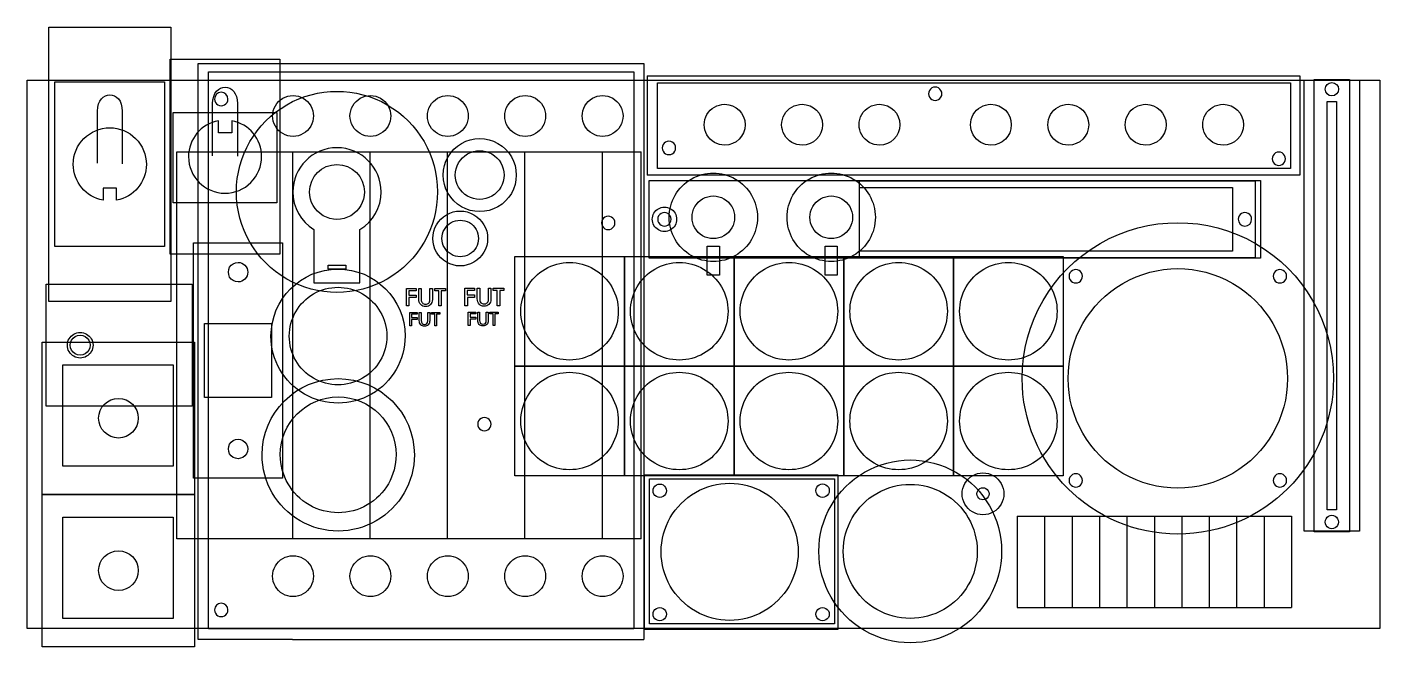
# Model space of a CAD drawing. Extents: x 0 to 222, y 2 to 104.
import ezdxf

# ---------------------------------------------------------------- set-up
doc = ezdxf.new("R2010")
doc.units = 0
doc.layers.add('Layer_1', color=7, linetype='CONTINUOUS')

msp = doc.modelspace()

# ---------------------------------------------------------------- linework, layer by layer
at = {"layer": 'Layer_1', "color": 3}
for points in [[(3.197248, 103.789472), (23.197249, 103.789472), (23.197249, 58.789471), (3.197248, 58.789471)], [(29.373881, 5.03547), (29.373881, 96.470035), (99.182935, 96.470035), (99.182935, 5.03547)], [(103.066544, 94.632822), (206.920296, 94.632822), (206.920296, 80.581798), (103.066544, 80.581798)], [(210.813704, 95.163162), (216.626817, 95.163162), (216.626817, 20.99587), (210.813704, 20.99587)], [(23.610953, 89.759762), (40.610954, 89.759762), (40.610954, 74.973302), (23.610953, 74.973302)], [(50.479894, 83.993142)], [(79.898737, 79.510192)], [(201.166134, 78.579082), (201.166134, 65.932731), (136.23894, 65.932731), (136.23894, 78.579082)], [(119.485242, 72.578982)], [(138.826223, 72.578982)], [(75.197655, 69.104372)], [(104.217354, 70.250062)], [(79.645407, 48.159521), (79.645407, 66.159521), (97.645407, 66.159521), (97.645407, 48.159521)], [(97.645407, 48.159521), (97.645407, 66.159521), (115.645407, 66.159521), (115.645407, 48.159521)], [(115.645407, 48.159521), (115.645407, 66.159521), (133.645408, 66.159521), (133.645408, 48.159521)], [(133.645408, 48.159521), (133.645408, 66.159521), (151.645408, 66.159521), (151.645408, 48.159521)], [(151.645408, 48.159521), (151.645408, 66.159521), (169.645409, 66.159521), (169.645409, 48.159521)], [(8.340175, 53.699339)], [(61.649654, 53.092101)], [(5.471507, 48.363401), (23.614365, 48.363401), (23.614365, 31.732448), (5.471507, 31.732448)], [(79.645407, 30.159521), (79.645407, 48.159521), (97.645407, 48.159521), (97.645407, 30.159521)], [(79.645409, 30.159531), (79.645409, 48.159531), (97.645409, 48.159531), (97.645409, 30.159531)], [(97.645407, 30.159521), (97.645407, 48.159521), (115.645407, 48.159521), (115.645407, 30.159521)], [(115.645407, 30.159521), (115.645407, 48.159521), (133.645408, 48.159521), (133.645408, 30.159521)], [(133.645408, 30.159521), (133.645408, 48.159521), (151.645408, 48.159521), (151.645408, 30.159521)], [(151.645408, 30.159521), (151.645408, 48.159521), (169.645409, 48.159521), (169.645409, 30.159521)], [(213.997138, 46.154461)], [(63.179677, 33.611431)], [(101.738602, 5.86729), (101.738602, 29.675587), (132.100875, 29.675587), (132.100875, 5.86729)], [(159.911143, 27.214281)], [(5.471507, 23.363391), (23.614365, 23.363391), (23.614365, 6.732437), (5.471507, 6.732437)], [(159.547383, 17.76213)]]:
    msp.add_lwpolyline(points, close=True, dxfattribs=at)
at = {"layer": 'Layer_1', "color": 6}
for points in [[(23.110968, 98.531902), (41.110969, 98.531902), (41.110969, 66.531901), (23.110968, 66.531901)], [(4.197248, 94.789472), (22.197248, 94.789472), (22.197248, 67.789472), (4.197248, 67.789472)], [(209.180324, 95.086262), (218.280324, 95.086262), (218.280324, 21.08626), (209.180324, 21.08626)], [(202.022124, 78.600062), (202.022124, 65.900061), (101.692122, 65.900061), (101.692122, 78.600062)], [(66.979702, 76.743252)], [(26.951808, 29.780131), (26.951808, 68.38013), (41.551809, 68.38013), (41.551809, 29.780131)], [(2.735682, 41.594591), (2.735682, 61.594591), (26.735683, 61.594591), (26.735683, 41.594591)], [(2.113834, 52.113841), (27.113834, 52.113841), (27.113834, 27.113841), (2.113834, 27.113841)], [(100.926629, 4.95497), (100.926629, 30.354973), (132.67663, 30.354973), (132.67663, 4.95497)], [(2.113834, 27.113841), (27.113834, 27.113841), (27.113834, 2.11384), (2.113834, 2.11384)]]:
    msp.add_lwpolyline(points, close=True, dxfattribs=at)
for points in [[(27.672972, 97.822592), (100.824974, 97.822592)], [(27.672972, 3.33459), (27.672972, 97.822592)], [(100.824974, 97.822592), (100.824974, 3.33459)], [(101.396125, 95.768712), (101.396125, 79.512712)], [(101.396125, 95.768712), (208.457134, 95.768712)], [(208.457134, 95.768712), (208.457134, 79.512712)], [(30.072873, 82.679102), (30.072873, 91.231732)], [(34.148727, 91.231732), (34.148727, 82.612282)], [(11.15914, 81.436692), (11.15914, 89.989322)], [(15.235, 89.989322), (15.235, 81.369872)], [(24.175392, 83.344612), (100.372854, 83.344612)], [(24.183012, 19.84461), (24.183012, 83.344612)], [(43.222853, 19.84461), (43.222853, 83.344612)], [(55.922853, 19.84461), (55.922853, 83.344612)], [(68.622853, 19.84461), (68.622853, 83.344612)], [(81.322854, 19.84461), (81.322854, 83.344612)], [(94.022854, 19.84461), (94.022854, 83.344612)], [(100.372854, 19.84461), (100.372854, 83.344612)], [(208.457134, 79.512712), (101.396125, 79.512712)], [(100.372854, 19.84461), (24.175392, 19.84461)], [(43.166973, 3.33459), (27.672972, 3.33459)], [(43.166973, 3.33459), (100.824974, 3.33459), (100.824974, 3.33459), (100.824974, 3.33459)]]:
    msp.add_lwpolyline(points, dxfattribs=at)
at = {"layer": 'Layer_1', "color": 2}
msp.add_lwpolyline([(-0.377977, 95.102672), (221.622028, 95.102672), (221.622028, 5.10267), (-0.377977, 5.10267)], close=True, dxfattribs=at)
at = {"layer": 'Layer_1', "color": 1}
for points in [[(148.641363, 93.945532)], [(30.384337, 91.981992)], [(43.263828, 92.551842)], [(55.963764, 92.551842)], [(68.663757, 92.551842)], [(81.363755, 92.551842)], [(94.063752, 92.551842)], [(214.480325, 91.586262), (214.480325, 24.586261), (212.980325, 24.586261), (212.980325, 91.586262)], [(213.730265, 92.486262)], [(104.953242, 85.055122)], [(114.097242, 84.415332)], [(126.797143, 84.415332)], [(139.497143, 84.415332)], [(157.785153, 84.415332)], [(170.485144, 84.415332)], [(183.185144, 84.415332)], [(195.885144, 84.415332)], [(205.029274, 83.277322)], [(77.898737, 79.510192)], [(54.979703, 76.743252)], [(197.452934, 77.457042), (197.452934, 67.04304), (136.238932, 67.04304), (136.238932, 77.457042)], [(93.884429, 71.662002)], [(105.317339, 72.250062)], [(115.735242, 72.578982)], [(135.076223, 72.578982)], [(200.567344, 72.250062)], [(73.697654, 69.104372)], [(34.25181, 65.180371)], [(49.029697, 64.743701), (51.929697, 64.743701), (51.929697, 64.043701), (49.029697, 64.043701)], [(88.645407, 65.159521)], [(106.645407, 65.159521)], [(124.645408, 65.159521)], [(142.645408, 65.159521)], [(160.645408, 65.159521)], [(171.707374, 64.004512)], [(205.207594, 64.004512)], [(28.751811, 43.030131), (28.751811, 55.130131), (39.751812, 55.130131), (39.751812, 43.030131)], [(8.340175, 53.226541)], [(58.649654, 53.092101)], [(88.645407, 47.159521)], [(88.645409, 47.159531)], [(106.645407, 47.159521)], [(124.645408, 47.159521)], [(142.645408, 47.159521)], [(160.645408, 47.159521)], [(206.457464, 46.154461)], [(17.863834, 39.613841)], [(73.564451, 38.642251)], [(34.25181, 36.179881)], [(60.179677, 33.611431)], [(171.707374, 30.504461)], [(205.207594, 30.504461)], [(104.542542, 27.710851)], [(131.260723, 27.734471)], [(157.474331, 27.214281)], [(213.730265, 21.48626)], [(155.547384, 17.76213)], [(43.263851, 17.05192)], [(55.963771, 17.05192)], [(68.663788, 17.05192)], [(81.36377, 17.05192)], [(94.063782, 17.05192)], [(126.167653, 17.69448)], [(17.863834, 14.61384)], [(30.384337, 8.16197)], [(104.542542, 7.4655)], [(131.260723, 7.4655)]]:
    msp.add_lwpolyline(points, close=True, dxfattribs=at)
for points in [[(33.211053, 88.426342), (33.211053, 86.428012), (31.011185, 86.428012), (31.011185, 88.426342)], [(14.29718, 75.369252), (14.29718, 77.367572), (12.09731, 77.367572), (12.09731, 75.369252)], [(162.101273, 23.543111), (162.101273, 8.54311)], [(166.601294, 23.543111), (166.601294, 8.54311)], [(171.101314, 23.543111), (171.101314, 8.54311)], [(175.601324, 23.543111), (175.601324, 8.54311)], [(180.101344, 23.543111), (180.101344, 8.54311)], [(184.601364, 23.543111), (184.601364, 8.54311)], [(189.101374, 23.543111), (189.101374, 8.54311)], [(193.601394, 23.543111), (193.601394, 8.54311)], [(198.101404, 23.543111), (198.101404, 8.54311)], [(202.601414, 23.543111), (202.601414, 8.54311)], [(207.101444, 23.543111), (207.101444, 8.54311)]]:
    msp.add_lwpolyline(points, dxfattribs=at)
at = {"layer": 'Layer_1', "color": 3}
msp.add_lwpolyline([(46.704414, 70.563982), (46.704414, 61.821371), (54.254864, 61.821371)], dxfattribs=at)
at = {"layer": 'Layer_1', "color": 7}
for points in [[(111.235262, 67.845522), (113.235262, 67.845522), (113.235262, 63.071825), (111.235262, 63.071825)], [(130.576253, 67.845522), (132.576253, 67.845522), (132.576253, 63.071825), (130.576253, 63.071825)]]:
    msp.add_lwpolyline(points, close=True, dxfattribs=at)
at = {"layer": 'Layer_1', "color": 4}
for points in [[(61.889269, 60.886341), (63.470219, 60.886341), (63.470219, 60.496701), (62.274429, 60.496701), (62.274429, 59.784601), (63.470219, 59.784601), (63.470219, 59.399431), (62.278909, 59.399431), (62.278909, 58.033451), (61.889269, 58.033451)], [(66.520169, 60.886341), (68.264589, 60.886341), (68.264589, 60.496701), (67.583839, 60.496701), (67.583839, 58.033451), (67.198679, 58.033451), (67.198679, 60.496701), (66.520169, 60.496701)], [(71.480409, 60.933581), (73.061359, 60.933581), (73.061359, 60.543941), (71.865569, 60.543941), (71.865569, 59.831841), (73.061359, 59.831841), (73.061359, 59.446671), (71.870049, 59.446671), (71.870049, 58.080691), (71.480409, 58.080691)], [(76.111309, 60.933581), (77.85573, 60.933581), (77.85573, 60.543941), (77.17498, 60.543941), (77.17498, 58.080691), (76.78982, 58.080691), (76.78982, 60.543941), (76.111309, 60.543941)], [(62.430279, 56.976971), (63.646399, 56.976971), (63.646399, 56.677251), (62.726559, 56.677251), (62.726559, 56.129481), (63.646399, 56.129481), (63.646399, 55.833201), (62.730009, 55.833201), (62.730009, 54.782451), (62.430279, 54.782451)], [(65.992509, 56.976971), (67.334379, 56.976971), (67.334379, 56.677251), (66.810719, 56.677251), (66.810719, 54.782451), (66.514439, 54.782451), (66.514439, 56.677251), (65.992509, 56.677251)], [(72.021419, 57.024211), (73.237539, 57.024211), (73.237539, 56.724491), (72.317699, 56.724491), (72.317699, 56.176721), (73.237539, 56.176721), (73.237539, 55.880441), (72.321149, 55.880441), (72.321149, 54.829691), (72.021419, 54.829691)], [(75.583649, 57.024211), (76.92552, 57.024211), (76.92552, 56.724491), (76.401859, 56.724491), (76.401859, 54.829691), (76.105579, 54.829691), (76.105579, 56.724491), (75.583649, 56.724491)]]:
    msp.add_lwpolyline(points, close=True, dxfattribs=at)
for points in [[(63.913609, 60.881861), (64.303249, 60.881861), (64.303249, 59.128481)], [(63.913609, 59.193421), (63.913609, 60.881861)], [(65.738649, 59.061301), (65.738649, 60.881861), (66.128289, 60.881861), (66.128289, 59.088171)], [(73.504749, 60.929101), (73.894389, 60.929101), (73.894389, 59.175721)], [(73.504749, 59.240661), (73.504749, 60.929101)], [(75.329789, 59.108541), (75.329789, 60.929101), (75.719429, 60.929101), (75.719429, 59.135411)], [(63.987469, 56.973531), (64.287189, 56.973531), (64.287189, 55.624771)], [(63.987469, 55.674731), (63.987469, 56.973531)], [(65.391339, 55.573101), (65.391339, 56.973531), (65.691069, 56.973531), (65.691069, 55.593771)], [(73.578609, 57.020771), (73.878329, 57.020771), (73.878329, 55.672011)], [(73.578609, 55.721971), (73.578609, 57.020771)], [(74.982479, 55.620341), (74.982479, 57.020771), (75.282209, 57.020771), (75.282209, 55.641011)]]:
    msp.add_lwpolyline(points, dxfattribs=at)
at = {"layer": 'Layer_1', "color": 2}
for points in [[(162.101273, 23.543111), (207.101444, 23.543111)], [(162.101273, 8.54311), (207.101444, 8.54311)]]:
    msp.add_lwpolyline(points, dxfattribs=at)
at = {"layer": 'Layer_1', "color": 6}
for points in [[(11.15914, 89.989322), (11.18144, 93.597452), (15.27955, 93.530642), (15.235, 89.989322)], [(30.072873, 91.231732), (30.095173, 94.839872), (34.193257, 94.773052), (34.148727, 91.231732)], [(42.229702, 91.032671), (47.33482, 93.980112), (53.624584, 93.980112), (58.729702, 91.032671)], [(33.979702, 76.743252), (33.979702, 82.638134), (37.124584, 88.08523), (42.229702, 91.032671)], [(58.729702, 91.032671), (63.83482, 88.08523), (66.979702, 82.638134), (66.979702, 76.743252)], [(42.229702, 62.453832), (37.124584, 65.401273), (33.979702, 70.848369), (33.979702, 76.743252)], [(66.979702, 76.743252), (66.979702, 70.848369), (63.83482, 65.401273), (58.729702, 62.453832)], [(58.729702, 62.453832), (53.624584, 59.506391), (47.33482, 59.506391), (42.229702, 62.453832)]]:
    msp.add_open_spline(points, degree=3, dxfattribs=at)
at = {"layer": 'Layer_1', "color": 1}
for points in [[(147.688735, 93.395532), (147.492239, 93.055191), (147.492239, 92.635873), (147.688735, 92.295532)], [(148.641363, 93.945532), (148.248371, 93.945532), (147.885231, 93.735873), (147.688735, 93.395532)], [(149.593991, 93.395532), (149.397495, 93.735873), (149.034355, 93.945532), (148.641363, 93.945532)], [(149.593991, 92.295532), (149.790487, 92.635873), (149.790487, 93.055191), (149.593991, 93.395532)], [(212.630265, 93.586262), (212.630265, 94.193775), (213.122751, 94.686262), (213.730265, 94.686262)], [(213.730265, 92.486262), (213.122751, 92.486262), (212.630265, 92.978749), (212.630265, 93.586262)], [(213.730265, 94.686262), (214.337778, 94.686262), (214.830264, 94.193775), (214.830264, 93.586262)], [(214.830264, 93.586262), (214.830264, 92.978749), (214.337778, 92.486262), (213.730265, 92.486262)], [(31.484338, 93.081992), (30.876824, 93.081992), (30.384337, 92.589505), (30.384337, 91.981992)], [(30.384337, 91.981992), (30.384337, 91.589), (30.593996, 91.22586), (30.934337, 91.029364)], [(30.934337, 91.029364), (31.274679, 90.832868), (31.693996, 90.832868), (32.034338, 91.029364)], [(32.584338, 91.981992), (32.584338, 92.589505), (32.091851, 93.081992), (31.484338, 93.081992)], [(32.034338, 91.029364), (32.374679, 91.22586), (32.584338, 91.589), (32.584338, 91.981992)], [(40.362643, 90.876842), (40.961062, 91.913336), (42.066988, 92.551842), (43.263828, 92.551842)], [(43.263828, 92.551842), (44.460668, 92.551842), (45.566593, 91.913336), (46.165013, 90.876842)], [(53.062579, 90.876842), (53.660999, 91.913336), (54.766924, 92.551842), (55.963764, 92.551842)], [(55.963764, 92.551842), (57.160604, 92.551842), (58.266529, 91.913336), (58.864949, 90.876842)], [(65.762572, 90.876842), (66.360992, 91.913336), (67.466918, 92.551842), (68.663757, 92.551842)], [(68.663757, 92.551842), (69.860597, 92.551842), (70.966523, 91.913336), (71.564943, 90.876842)], [(78.462569, 90.876842), (79.060989, 91.913336), (80.166915, 92.551842), (81.363755, 92.551842)], [(81.363755, 92.551842), (82.560594, 92.551842), (83.66652, 91.913336), (84.26494, 90.876842)], [(91.162567, 90.876842), (91.760987, 91.913336), (92.866912, 92.551842), (94.063752, 92.551842)], [(94.063752, 92.551842), (95.260592, 92.551842), (96.366517, 91.913336), (96.964937, 90.876842)], [(111.196057, 89.440332), (111.794477, 90.476826), (112.900403, 91.115332), (114.097242, 91.115332)], [(114.097242, 91.115332), (115.947396, 91.115332), (117.447242, 89.615486), (117.447242, 87.765332)], [(123.895957, 89.440332), (124.494377, 90.476826), (125.600303, 91.115332), (126.797143, 91.115332)], [(126.797143, 91.115332), (128.647297, 91.115332), (130.147143, 89.615486), (130.147143, 87.765332)], [(136.595958, 89.440332), (137.194378, 90.476826), (138.300303, 91.115332), (139.497143, 91.115332)], [(139.497143, 91.115332), (141.347297, 91.115332), (142.847143, 89.615486), (142.847143, 87.765332)], [(147.688735, 92.295532), (147.885231, 91.955191), (148.248371, 91.745532), (148.641363, 91.745532)], [(148.641363, 91.745532), (149.034355, 91.745532), (149.397495, 91.955191), (149.593991, 92.295532)], [(154.883968, 89.440332), (155.482388, 90.476826), (156.588314, 91.115332), (157.785153, 91.115332)], [(157.785153, 91.115332), (159.635307, 91.115332), (161.135153, 89.615486), (161.135153, 87.765332)], [(167.583958, 89.440332), (168.182378, 90.476826), (169.288304, 91.115332), (170.485144, 91.115332)], [(170.485144, 91.115332), (172.335297, 91.115332), (173.835143, 89.615486), (173.835143, 87.765332)], [(180.283959, 89.440332), (180.882379, 90.476826), (181.988304, 91.115332), (183.185144, 91.115332)], [(183.185144, 91.115332), (185.035298, 91.115332), (186.535144, 89.615486), (186.535144, 87.765332)], [(192.983959, 89.440332), (193.582379, 90.476826), (194.688304, 91.115332), (195.885144, 91.115332)], [(195.885144, 91.115332), (197.735298, 91.115332), (199.235144, 89.615486), (199.235144, 87.765332)], [(40.362643, 87.526842), (39.764223, 88.563336), (39.764223, 89.840348), (40.362643, 90.876842)], [(46.165013, 90.876842), (46.763433, 89.840348), (46.763433, 88.563336), (46.165013, 87.526842)], [(53.062579, 87.526842), (52.464159, 88.563336), (52.464159, 89.840348), (53.062579, 90.876842)], [(58.864949, 90.876842), (59.463369, 89.840348), (59.463369, 88.563336), (58.864949, 87.526842)], [(65.762572, 87.526842), (65.164152, 88.563336), (65.164152, 89.840348), (65.762572, 90.876842)], [(71.564943, 90.876842), (72.163362, 89.840348), (72.163362, 88.563336), (71.564943, 87.526842)], [(78.462569, 87.526842), (77.864149, 88.563336), (77.864149, 89.840348), (78.462569, 90.876842)], [(84.26494, 90.876842), (84.86336, 89.840348), (84.86336, 88.563336), (84.26494, 87.526842)], [(91.162567, 87.526842), (90.564147, 88.563336), (90.564147, 89.840348), (91.162567, 90.876842)], [(96.964937, 90.876842), (97.563357, 89.840348), (97.563357, 88.563336), (96.964937, 87.526842)], [(111.196057, 86.090332), (110.597637, 87.126826), (110.597637, 88.403838), (111.196057, 89.440332)], [(123.895957, 86.090332), (123.297537, 87.126826), (123.297537, 88.403838), (123.895957, 89.440332)], [(136.595958, 86.090332), (135.997538, 87.126826), (135.997538, 88.403838), (136.595958, 89.440332)], [(154.883968, 86.090332), (154.285548, 87.126826), (154.285548, 88.403838), (154.883968, 89.440332)], [(167.583958, 86.090332), (166.985538, 87.126826), (166.985538, 88.403838), (167.583958, 89.440332)], [(180.283959, 86.090332), (179.685539, 87.126826), (179.685539, 88.403838), (180.283959, 89.440332)], [(192.983959, 86.090332), (192.385539, 87.126826), (192.385539, 88.403838), (192.983959, 89.440332)], [(7.19736, 81.263462), (7.197277, 84.577084), (9.883367, 87.263408), (13.19699, 87.263612)], [(13.19699, 87.263612), (14.788341, 87.263652), (16.314526, 86.631508), (17.439781, 85.506253)], [(31.011185, 88.426342), (28.172201, 87.896868), (26.113189, 85.420057), (26.111226, 82.532122)], [(38.111012, 82.532122), (38.109049, 85.420057), (36.050037, 87.896868), (33.211053, 88.426342)], [(43.263828, 85.851842), (42.066988, 85.851842), (40.961062, 86.490348), (40.362643, 87.526842)], [(46.165013, 87.526842), (45.566593, 86.490348), (44.460668, 85.851842), (43.263828, 85.851842)], [(55.963764, 85.851842), (54.766924, 85.851842), (53.660999, 86.490348), (53.062579, 87.526842)], [(58.864949, 87.526842), (58.266529, 86.490348), (57.160604, 85.851842), (55.963764, 85.851842)], [(68.663757, 85.851842), (67.466918, 85.851842), (66.360992, 86.490348), (65.762572, 87.526842)], [(71.564943, 87.526842), (70.966523, 86.490348), (69.860597, 85.851842), (68.663757, 85.851842)], [(81.363755, 85.851842), (80.166915, 85.851842), (79.060989, 86.490348), (78.462569, 87.526842)], [(84.26494, 87.526842), (83.66652, 86.490348), (82.560594, 85.851842), (81.363755, 85.851842)], [(94.063752, 85.851842), (92.866912, 85.851842), (91.760987, 86.490348), (91.162567, 87.526842)], [(96.964937, 87.526842), (96.366517, 86.490348), (95.260592, 85.851842), (94.063752, 85.851842)], [(117.447242, 87.765332), (117.447242, 85.915178), (115.947396, 84.415332), (114.097242, 84.415332)], [(130.147143, 87.765332), (130.147143, 85.915178), (128.647297, 84.415332), (126.797143, 84.415332)], [(142.847143, 87.765332), (142.847143, 85.915178), (141.347297, 84.415332), (139.497143, 84.415332)], [(161.135153, 87.765332), (161.135153, 85.915178), (159.635307, 84.415332), (157.785153, 84.415332)], [(173.835143, 87.765332), (173.835143, 85.915178), (172.335297, 84.415332), (170.485144, 84.415332)], [(186.535144, 87.765332), (186.535144, 85.915178), (185.035298, 84.415332), (183.185144, 84.415332)], [(199.235144, 87.765332), (199.235144, 85.915178), (197.735298, 84.415332), (195.885144, 84.415332)], [(17.439781, 85.506253), (18.565036, 84.380998), (19.19718, 82.854813), (19.19714, 81.263462)], [(104.000614, 84.505122), (103.804118, 84.164781), (103.804118, 83.745463), (104.000614, 83.405122)], [(104.953242, 85.055122), (104.56025, 85.055122), (104.19711, 84.845463), (104.000614, 84.505122)], [(105.90587, 84.505122), (105.709374, 84.845463), (105.346234, 85.055122), (104.953242, 85.055122)], [(105.90587, 83.405122), (106.102366, 83.745463), (106.102366, 84.164781), (105.90587, 84.505122)], [(114.097242, 84.415332), (112.900403, 84.415332), (111.794477, 85.053838), (111.196057, 86.090332)], [(126.797143, 84.415332), (125.600303, 84.415332), (124.494377, 85.053838), (123.895957, 86.090332)], [(139.497143, 84.415332), (138.300303, 84.415332), (137.194378, 85.053838), (136.595958, 86.090332)], [(157.785153, 84.415332), (156.588314, 84.415332), (155.482388, 85.053838), (154.883968, 86.090332)], [(170.485144, 84.415332), (169.288304, 84.415332), (168.182378, 85.053838), (167.583958, 86.090332)], [(183.185144, 84.415332), (181.988304, 84.415332), (180.882379, 85.053838), (180.283959, 86.090332)], [(195.885144, 84.415332), (194.688304, 84.415332), (193.582379, 85.053838), (192.983959, 86.090332)], [(26.111226, 82.532122), (26.111149, 79.218502), (28.79724, 76.532184), (32.11086, 76.531982)], [(36.353648, 78.289337), (37.478903, 79.41459), (38.111049, 80.940772), (38.111012, 82.532122)], [(69.898736, 79.510192), (69.898736, 80.939254), (70.661132, 82.259762), (71.898736, 82.974293)], [(71.898736, 82.974293), (73.136341, 83.688825), (74.661132, 83.688825), (75.898736, 82.974293)], [(75.898736, 82.974293), (77.136341, 82.259762), (77.898737, 80.939254), (77.898737, 79.510192)], [(104.000614, 83.405122), (104.19711, 83.064781), (104.56025, 82.855122), (104.953242, 82.855122)], [(104.953242, 82.855122), (105.346234, 82.855122), (105.709374, 83.064781), (105.90587, 83.405122)], [(204.076646, 82.727322), (203.88015, 82.386981), (203.88015, 81.967663), (204.076646, 81.627322)], [(205.029274, 83.277322), (204.636282, 83.277322), (204.273142, 83.067663), (204.076646, 82.727322)], [(205.981902, 82.727322), (205.785406, 83.067663), (205.422267, 83.277322), (205.029274, 83.277322)], [(205.981902, 81.627322), (206.178399, 81.967663), (206.178399, 82.386981), (205.981902, 82.727322)], [(12.09731, 75.369252), (9.258333, 75.898729), (7.199326, 78.375533), (7.19736, 81.263462)], [(19.19714, 81.263462), (19.195173, 78.37553), (17.136161, 75.898724), (14.29718, 75.369252)], [(45.979701, 76.743252), (45.979701, 79.228533), (47.99442, 81.243252), (50.479702, 81.243252)], [(50.479702, 81.243252), (52.964984, 81.243252), (54.979702, 79.228533), (54.979703, 76.743252)], [(204.076646, 81.627322), (204.273142, 81.286981), (204.636282, 81.077322), (205.029274, 81.077322)], [(205.029274, 81.077322), (205.422267, 81.077322), (205.785406, 81.286981), (205.981902, 81.627322)], [(32.11086, 76.531982), (33.702209, 76.531941), (35.228393, 77.164084), (36.353648, 78.289337)], [(71.898736, 76.04609), (70.661132, 76.760621), (69.898736, 78.081129), (69.898736, 79.510192)], [(77.898737, 79.510192), (77.898737, 78.081129), (77.136341, 76.760621), (75.898736, 76.04609)], [(48.229702, 72.846137), (46.837397, 73.649985), (45.979701, 75.135556), (45.979701, 76.743252)], [(54.979703, 76.743252), (54.979703, 75.135556), (54.122007, 73.649985), (52.729702, 72.846137)], [(75.898736, 76.04609), (74.661132, 75.331559), (73.136341, 75.331559), (71.898736, 76.04609)], [(108.735242, 72.578982), (108.735242, 73.829411), (109.402338, 74.984856), (110.485242, 75.610071)], [(110.485242, 75.610071), (111.568146, 76.235285), (112.902339, 76.235285), (113.985242, 75.610071)], [(113.985242, 75.610071), (115.068146, 74.984856), (115.735242, 73.829411), (115.735242, 72.578982)], [(128.076223, 72.578982), (128.076223, 73.829411), (128.743319, 74.984856), (129.826223, 75.610071)], [(129.826223, 75.610071), (130.909126, 76.235285), (132.243319, 76.235285), (133.326223, 75.610071)], [(133.326223, 75.610071), (134.409127, 74.984856), (135.076223, 73.829411), (135.076223, 72.578982)], [(104.767339, 73.20269), (104.426998, 73.399186), (104.00768, 73.399186), (103.667339, 73.20269)], [(200.017344, 73.20269), (199.677003, 73.399186), (199.257685, 73.399186), (198.917344, 73.20269)], [(52.729702, 72.846137), (51.337397, 72.042289), (49.622007, 72.042289), (48.229702, 72.846137)], [(67.697654, 69.104372), (67.697654, 70.176168), (68.269451, 71.166549), (69.197654, 71.702448)], [(69.197654, 71.702448), (70.125858, 72.238346), (71.269451, 72.238346), (72.197654, 71.702448)], [(72.197654, 71.702448), (73.125858, 71.166549), (73.697654, 70.176168), (73.697654, 69.104372)], [(94.434429, 72.61463), (94.094088, 72.418134), (93.884429, 72.054994), (93.884429, 71.662002)], [(93.884429, 71.662002), (93.884429, 71.269009), (94.094088, 70.90587), (94.434429, 70.709374)], [(95.534429, 72.61463), (95.194088, 72.811126), (94.77477, 72.811126), (94.434429, 72.61463)], [(96.084429, 71.662002), (96.084429, 72.054994), (95.87477, 72.418134), (95.534429, 72.61463)], [(95.534429, 70.709374), (95.87477, 70.90587), (96.084429, 71.269009), (96.084429, 71.662002)], [(103.667339, 73.20269), (103.326998, 73.006194), (103.117339, 72.643054), (103.117339, 72.250062)], [(103.117339, 72.250062), (103.117339, 71.857069), (103.326998, 71.49393), (103.667339, 71.297434)], [(103.667339, 71.297434), (104.00768, 71.100937), (104.426998, 71.100937), (104.767339, 71.297434)], [(105.317339, 72.250062), (105.317339, 72.643054), (105.10768, 73.006194), (104.767339, 73.20269)], [(104.767339, 71.297434), (105.10768, 71.49393), (105.317339, 71.857069), (105.317339, 72.250062)], [(110.485242, 69.547893), (109.402338, 70.173107), (108.735242, 71.328552), (108.735242, 72.578982)], [(115.735242, 72.578982), (115.735242, 71.328552), (115.068146, 70.173107), (113.985242, 69.547893)], [(129.826223, 69.547893), (128.743319, 70.173107), (128.076223, 71.328552), (128.076223, 72.578982)], [(135.076223, 72.578982), (135.076223, 71.328552), (134.409127, 70.173107), (133.326223, 69.547893)], [(198.917344, 73.20269), (198.577003, 73.006194), (198.367344, 72.643054), (198.367344, 72.250062)], [(198.367344, 72.250062), (198.367344, 71.642548), (198.859831, 71.150062), (199.467344, 71.150062)], [(199.467344, 71.150062), (200.074857, 71.150062), (200.567344, 71.642548), (200.567344, 72.250062)], [(200.567344, 72.250062), (200.567344, 72.643054), (200.357686, 73.006194), (200.017344, 73.20269)], [(69.197654, 66.506295), (68.269451, 67.042194), (67.697654, 68.032575), (67.697654, 69.104372)], [(73.697654, 69.104372), (73.697654, 68.032575), (73.125858, 67.042194), (72.197654, 66.506295)], [(94.434429, 70.709374), (94.77477, 70.512877), (95.194088, 70.512877), (95.534429, 70.709374)], [(113.985242, 69.547893), (112.902339, 68.922678), (111.568146, 68.922678), (110.485242, 69.547893)], [(133.326223, 69.547893), (132.243319, 68.922678), (130.909126, 68.922678), (129.826223, 69.547893)], [(32.866169, 62.780371), (32.580356, 63.275413), (32.580356, 63.88533), (32.866169, 64.380371)], [(32.866169, 64.380371), (33.151981, 64.875413), (33.680185, 65.180371), (34.25181, 65.180371)], [(34.25181, 65.180371), (35.135465, 65.180371), (35.851809, 64.464027), (35.851809, 63.580371)], [(72.197654, 66.506295), (71.269451, 65.970397), (70.125858, 65.970397), (69.197654, 66.506295)], [(81.717203, 61.159521), (83.146266, 63.63473), (85.787282, 65.159521), (88.645407, 65.159521)], [(88.645407, 65.159521), (91.503532, 65.159521), (94.144548, 63.63473), (95.57361, 61.159521)], [(99.717204, 61.159521), (101.146266, 63.63473), (103.787282, 65.159521), (106.645407, 65.159521)], [(106.645407, 65.159521), (109.503532, 65.159521), (112.144548, 63.63473), (113.573611, 61.159521)], [(117.717204, 61.159521), (119.146267, 63.63473), (121.787283, 65.159521), (124.645408, 65.159521)], [(124.645408, 65.159521), (127.503532, 65.159521), (130.144549, 63.63473), (131.573611, 61.159521)], [(135.717205, 61.159521), (137.146267, 63.63473), (139.787283, 65.159521), (142.645408, 65.159521)], [(142.645408, 65.159521), (145.503533, 65.159521), (148.144549, 63.63473), (149.573611, 61.159521)], [(153.717205, 61.159521), (155.146267, 63.63473), (157.787284, 65.159521), (160.645408, 65.159521)], [(160.645408, 65.159521), (163.503533, 65.159521), (166.144549, 63.63473), (167.573612, 61.159521)], [(179.457464, 61.742919), (185.026683, 64.958309), (191.888245, 64.958309), (197.457464, 61.742919)], [(34.25181, 61.980371), (33.680185, 61.980371), (33.151981, 62.28533), (32.866169, 62.780371)], [(35.851809, 63.580371), (35.851809, 62.696716), (35.135465, 61.980372), (34.25181, 61.980371)], [(170.754746, 63.454511), (170.558249, 63.11417), (170.558249, 62.694853), (170.754746, 62.354511)], [(171.707374, 64.004512), (171.314381, 64.004512), (170.951242, 63.794853), (170.754746, 63.454511)], [(170.754746, 62.354511), (170.951242, 62.01417), (171.314381, 61.804511), (171.707374, 61.804511)], [(172.660002, 63.454511), (172.463506, 63.794853), (172.100366, 64.004512), (171.707374, 64.004512)], [(171.707374, 61.804511), (172.100366, 61.804511), (172.463506, 62.01417), (172.660002, 62.354511)], [(172.660002, 62.354511), (172.856498, 62.694853), (172.856498, 63.11417), (172.660002, 63.454511)], [(204.254966, 63.454511), (204.05847, 63.11417), (204.05847, 62.694853), (204.254966, 62.354511)], [(205.207594, 64.004512), (204.814602, 64.004512), (204.451462, 63.794853), (204.254966, 63.454511)], [(204.254966, 62.354511), (204.451462, 62.01417), (204.814602, 61.804511), (205.207594, 61.804511)], [(206.160222, 63.454511), (205.963726, 63.794853), (205.600587, 64.004512), (205.207594, 64.004512)], [(205.207594, 61.804511), (205.600587, 61.804511), (205.963726, 62.01417), (206.160222, 62.354511)], [(206.160222, 62.354511), (206.356719, 62.694853), (206.356719, 63.11417), (206.160222, 63.454511)], [(42.649654, 53.092101), (42.649654, 55.950226), (44.174445, 58.591242), (46.649654, 60.020305)], [(46.649654, 60.020305), (49.124863, 61.449367), (52.174445, 61.449367), (54.649654, 60.020305)], [(54.649654, 60.020305), (57.124863, 58.591242), (58.649654, 55.950226), (58.649654, 53.092101)], [(81.717203, 53.159521), (80.288141, 55.63473), (80.288141, 58.684313), (81.717203, 61.159521)], [(95.57361, 61.159521), (97.002673, 58.684313), (97.002673, 55.63473), (95.57361, 53.159521)], [(99.717204, 53.159521), (98.288141, 55.63473), (98.288141, 58.684313), (99.717204, 61.159521)], [(113.573611, 61.159521), (115.002673, 58.684313), (115.002673, 55.63473), (113.573611, 53.159521)], [(117.717204, 53.159521), (116.288142, 55.63473), (116.288142, 58.684313), (117.717204, 61.159521)], [(131.573611, 61.159521), (133.002673, 58.684313), (133.002673, 55.63473), (131.573611, 53.159521)], [(135.717205, 53.159521), (134.288142, 55.63473), (134.288142, 58.684313), (135.717205, 61.159521)], [(149.573611, 61.159521), (151.002674, 58.684313), (151.002674, 55.63473), (149.573611, 53.159521)], [(153.717205, 53.159521), (152.288143, 55.63473), (152.288143, 58.684313), (153.717205, 61.159521)], [(167.573612, 61.159521), (169.002674, 58.684313), (169.002674, 55.63473), (167.573612, 53.159521)], [(170.457464, 46.154461), (170.457464, 52.585242), (173.888244, 58.527528), (179.457464, 61.742919)], [(197.457464, 61.742919), (203.026684, 58.527528), (206.457464, 52.585242), (206.457464, 46.154461)], [(6.926865, 50.778616), (6.635345, 51.283543), (6.635345, 51.905639), (6.926865, 52.410566)], [(6.926865, 52.410566), (7.218384, 52.915493), (7.757135, 53.226541), (8.340175, 53.226541)], [(8.340175, 53.226541), (8.923214, 53.226541), (9.461965, 52.915493), (9.753485, 52.410566)], [(9.753485, 52.410566), (10.045005, 51.905639), (10.045005, 51.283543), (9.753485, 50.778616)], [(46.649654, 46.163898), (44.174445, 47.59296), (42.649654, 50.233976), (42.649654, 53.092101)], [(58.649654, 53.092101), (58.649654, 50.233976), (57.124863, 47.59296), (54.649654, 46.163898)], [(88.645407, 49.159521), (85.787282, 49.159521), (83.146266, 50.684313), (81.717203, 53.159521)], [(95.57361, 53.159521), (94.144548, 50.684313), (91.503532, 49.159521), (88.645407, 49.159521)], [(106.645407, 49.159521), (103.787282, 49.159521), (101.146266, 50.684313), (99.717204, 53.159521)], [(113.573611, 53.159521), (112.144548, 50.684313), (109.503532, 49.159521), (106.645407, 49.159521)], [(124.645408, 49.159521), (121.787283, 49.159521), (119.146267, 50.684313), (117.717204, 53.159521)], [(131.573611, 53.159521), (130.144549, 50.684313), (127.503532, 49.159521), (124.645408, 49.159521)], [(142.645408, 49.159521), (139.787283, 49.159521), (137.146267, 50.684313), (135.717205, 53.159521)], [(149.573611, 53.159521), (148.144549, 50.684313), (145.503533, 49.159521), (142.645408, 49.159521)], [(160.645408, 49.159521), (157.787284, 49.159521), (155.146267, 50.684313), (153.717205, 53.159521)], [(167.573612, 53.159521), (166.144549, 50.684313), (163.503533, 49.159521), (160.645408, 49.159521)], [(8.340175, 49.962641), (7.757135, 49.962641), (7.218384, 50.273689), (6.926865, 50.778616)], [(9.753485, 50.778616), (9.461965, 50.273689), (8.923214, 49.962641), (8.340175, 49.962641)], [(81.717203, 43.159521), (83.146266, 45.63473), (85.787282, 47.159521), (88.645407, 47.159521)], [(81.717205, 43.159531), (83.146268, 45.63474), (85.787284, 47.159531), (88.645409, 47.159531)], [(88.645407, 47.159521), (91.503532, 47.159521), (94.144548, 45.63473), (95.57361, 43.159521)], [(88.645409, 47.159531), (91.503534, 47.159531), (94.14455, 45.63474), (95.573612, 43.159531)], [(99.717204, 43.159521), (101.146266, 45.63473), (103.787282, 47.159521), (106.645407, 47.159521)], [(106.645407, 47.159521), (109.503532, 47.159521), (112.144548, 45.63473), (113.573611, 43.159521)], [(117.717204, 43.159521), (119.146267, 45.63473), (121.787283, 47.159521), (124.645408, 47.159521)], [(124.645408, 47.159521), (127.503532, 47.159521), (130.144549, 45.63473), (131.573611, 43.159521)], [(135.717205, 43.159521), (137.146267, 45.63473), (139.787283, 47.159521), (142.645408, 47.159521)], [(142.645408, 47.159521), (145.503533, 47.159521), (148.144549, 45.63473), (149.573611, 43.159521)], [(153.717205, 43.159521), (155.146267, 45.63473), (157.787284, 47.159521), (160.645408, 47.159521)], [(160.645408, 47.159521), (163.503533, 47.159521), (166.144549, 45.63473), (167.573612, 43.159521)], [(54.649654, 46.163898), (52.174445, 44.734835), (49.124863, 44.734835), (46.649654, 46.163898)], [(179.457464, 30.566003), (173.888244, 33.781394), (170.457464, 39.72368), (170.457464, 46.154461)], [(206.457464, 46.154461), (206.457464, 39.72368), (203.026684, 33.781394), (197.457464, 30.566003)], [(11.363834, 39.613841), (11.363834, 41.408766), (12.818909, 42.863841), (14.613834, 42.863841)], [(14.613834, 42.863841), (16.40876, 42.863841), (17.863834, 41.408766), (17.863834, 39.613841)], [(41.179675, 33.611431), (41.179675, 38.858136), (45.43297, 43.111432), (50.679676, 43.111432)], [(50.679676, 43.111432), (55.926382, 43.111432), (60.179677, 38.858136), (60.179677, 33.611431)], [(81.717203, 35.159521), (80.288141, 37.634729), (80.288141, 40.684312), (81.717203, 43.159521)], [(81.717205, 35.159531), (80.288143, 37.634739), (80.288143, 40.684322), (81.717205, 43.159531)], [(95.57361, 43.159521), (97.002673, 40.684312), (97.002673, 37.634729), (95.57361, 35.159521)], [(95.573612, 43.159531), (97.002675, 40.684322), (97.002675, 37.634739), (95.573612, 35.159531)], [(99.717204, 35.159521), (98.288141, 37.634729), (98.288141, 40.684312), (99.717204, 43.159521)], [(113.573611, 43.159521), (115.002673, 40.684312), (115.002673, 37.634729), (113.573611, 35.159521)], [(117.717204, 35.159521), (116.288142, 37.634729), (116.288142, 40.684312), (117.717204, 43.159521)], [(131.573611, 43.159521), (133.002673, 40.684312), (133.002673, 37.634729), (131.573611, 35.159521)], [(135.717205, 35.159521), (134.288142, 37.634729), (134.288142, 40.684312), (135.717205, 43.159521)], [(149.573611, 43.159521), (151.002674, 40.684312), (151.002674, 37.634729), (149.573611, 35.159521)], [(153.717205, 35.159521), (152.288143, 37.634729), (152.288143, 40.684312), (153.717205, 43.159521)], [(167.573612, 43.159521), (169.002674, 40.684312), (169.002674, 37.634729), (167.573612, 35.159521)], [(14.613834, 36.363841), (12.818909, 36.363841), (11.363834, 37.818915), (11.363834, 39.613841)], [(17.863834, 39.613841), (17.863834, 37.818915), (16.40876, 36.363841), (14.613834, 36.363841)], [(74.114451, 39.594879), (73.77411, 39.398383), (73.564451, 39.035243), (73.564451, 38.642251)], [(73.564451, 38.642251), (73.564451, 38.249259), (73.77411, 37.886119), (74.114451, 37.689623)], [(75.214452, 39.594879), (74.87411, 39.791375), (74.454793, 39.791375), (74.114451, 39.594879)], [(75.764452, 38.642251), (75.764452, 39.035243), (75.554793, 39.398383), (75.214452, 39.594879)], [(75.214452, 37.689623), (75.554793, 37.886119), (75.764452, 38.249259), (75.764452, 38.642251)], [(32.866169, 35.379881), (33.151981, 35.874923), (33.680185, 36.179881), (34.25181, 36.179881)], [(34.25181, 36.179881), (34.823435, 36.179881), (35.351638, 35.874923), (35.63745, 35.379881)], [(74.114451, 37.689623), (74.454793, 37.493127), (74.87411, 37.493127), (75.214452, 37.689623)], [(32.866169, 33.779881), (32.580356, 34.274922), (32.580356, 34.884839), (32.866169, 35.379881)], [(34.25181, 32.979881), (33.680185, 32.979881), (33.151981, 33.284839), (32.866169, 33.779881)], [(35.63745, 33.779881), (35.351638, 33.284839), (34.823435, 32.979881), (34.25181, 32.979881)], [(35.63745, 35.379881), (35.923263, 34.884839), (35.923263, 34.274922), (35.63745, 33.779881)], [(45.929675, 25.384188), (42.990365, 27.0812), (41.179675, 30.217407), (41.179675, 33.611431)], [(60.179677, 33.611431), (60.179677, 30.217407), (58.368987, 27.0812), (55.429677, 25.384188)], [(88.645407, 31.159521), (85.787282, 31.159521), (83.146266, 32.684312), (81.717203, 35.159521)], [(88.645409, 31.159531), (85.787284, 31.159531), (83.146268, 32.684322), (81.717205, 35.159531)], [(95.57361, 35.159521), (94.144548, 32.684312), (91.503532, 31.159521), (88.645407, 31.159521)], [(95.573612, 35.159531), (94.14455, 32.684322), (91.503534, 31.159531), (88.645409, 31.159531)], [(106.645407, 31.159521), (103.787282, 31.159521), (101.146266, 32.684312), (99.717204, 35.159521)], [(113.573611, 35.159521), (112.144548, 32.684312), (109.503532, 31.159521), (106.645407, 31.159521)], [(124.645408, 31.159521), (121.787283, 31.159521), (119.146267, 32.684312), (117.717204, 35.159521)], [(131.573611, 35.159521), (130.144549, 32.684312), (127.503532, 31.159521), (124.645408, 31.159521)], [(142.645408, 31.159521), (139.787283, 31.159521), (137.146267, 32.684312), (135.717205, 35.159521)], [(149.573611, 35.159521), (148.144549, 32.684312), (145.503533, 31.159521), (142.645408, 31.159521)], [(160.645408, 31.159521), (157.787284, 31.159521), (155.146267, 32.684312), (153.717205, 35.159521)], [(167.573612, 35.159521), (166.144549, 32.684312), (163.503533, 31.159521), (160.645408, 31.159521)], [(109.292662, 27.437261), (112.773412, 29.446881), (117.061912, 29.446881), (120.542662, 27.437261)], [(129.610723, 28.687101), (129.951063, 28.883591), (130.370393, 28.883591), (130.710733, 28.687101)], [(139.047382, 27.288411), (142.450795, 29.253372), (146.643971, 29.253372), (150.047384, 27.288411)], [(170.754746, 29.954461), (170.558249, 29.614119), (170.558249, 29.194802), (170.754746, 28.854461)], [(171.707374, 30.504461), (171.314381, 30.504461), (170.951242, 30.294802), (170.754746, 29.954461)], [(172.660002, 29.954461), (172.463506, 30.294802), (172.100366, 30.504461), (171.707374, 30.504461)], [(172.660002, 28.854461), (172.856498, 29.194802), (172.856498, 29.614119), (172.660002, 29.954461)], [(197.457464, 30.566003), (191.888245, 27.350613), (185.026683, 27.350613), (179.457464, 30.566003)], [(204.254966, 29.954461), (204.05847, 29.614119), (204.05847, 29.194802), (204.254966, 28.854461)], [(205.207594, 30.504461), (204.814602, 30.504461), (204.451462, 30.294802), (204.254966, 29.954461)], [(206.160222, 29.954461), (205.963726, 30.294802), (205.600587, 30.504461), (205.207594, 30.504461)], [(206.160222, 28.854461), (206.356719, 29.194802), (206.356719, 29.614119), (206.160222, 29.954461)], [(102.342532, 27.710851), (102.342532, 28.103841), (102.552192, 28.466981), (102.892532, 28.663471)], [(102.892532, 26.758221), (102.552192, 26.954711), (102.342532, 27.317861), (102.342532, 27.710851)], [(102.892532, 28.663471), (103.232872, 28.859971), (103.652192, 28.859971), (103.992522, 28.663471)], [(103.992522, 26.758221), (103.652192, 26.561721), (103.232872, 26.561721), (102.892532, 26.758221)], [(103.667672, 17.69448), (103.667672, 21.71372), (105.811902, 25.427651), (109.292662, 27.437261)], [(103.992522, 28.663471), (104.332862, 28.466981), (104.542542, 28.103841), (104.542542, 27.710851)], [(104.542542, 27.710851), (104.542542, 27.317861), (104.332862, 26.954711), (103.992522, 26.758221)], [(120.542662, 27.437261), (124.023413, 25.427651), (126.167653, 21.71372), (126.167653, 17.69448)], [(129.060733, 27.734471), (129.060733, 28.127461), (129.270393, 28.490601), (129.610723, 28.687101)], [(129.610723, 26.781841), (129.270393, 26.978331), (129.060733, 27.341471), (129.060733, 27.734471)], [(130.710733, 26.781841), (130.370393, 26.585341), (129.951063, 26.585341), (129.610723, 26.781841)], [(130.710733, 28.687101), (131.051063, 28.490601), (131.260723, 28.127461), (131.260723, 27.734471)], [(131.260723, 27.734471), (131.260723, 27.341471), (131.051063, 26.978331), (130.710733, 26.781841)], [(133.547382, 17.76213), (133.547382, 21.692052), (135.64397, 25.32345), (139.047382, 27.288411)], [(150.047384, 27.288411), (153.450796, 25.32345), (155.547384, 21.692052), (155.547384, 17.76213)], [(155.489956, 27.214281), (155.489956, 27.568755), (155.679066, 27.896303), (155.98605, 28.07354)], [(155.98605, 26.355021), (155.679066, 26.532258), (155.489956, 26.859806), (155.489956, 27.214281)], [(155.98605, 28.07354), (156.293033, 28.250777), (156.671253, 28.250777), (156.978237, 28.07354)], [(156.978237, 28.07354), (157.285221, 27.896303), (157.474331, 27.568755), (157.474331, 27.214281)], [(157.474331, 27.214281), (157.474331, 26.859806), (157.285221, 26.532258), (156.978237, 26.355021)], [(170.754746, 28.854461), (170.951242, 28.514119), (171.314381, 28.304461), (171.707374, 28.304461)], [(171.707374, 28.304461), (172.100366, 28.304461), (172.463506, 28.514119), (172.660002, 28.854461)], [(204.254966, 28.854461), (204.451462, 28.514119), (204.814602, 28.304461), (205.207594, 28.304461)], [(205.207594, 28.304461), (205.600587, 28.304461), (205.963726, 28.514119), (206.160222, 28.854461)], [(55.429677, 25.384188), (52.490366, 23.687177), (48.868986, 23.687177), (45.929675, 25.384188)], [(156.978237, 26.355021), (156.671253, 26.177784), (156.293033, 26.177784), (155.98605, 26.355021)], [(212.777637, 22.03626), (212.581141, 22.376602), (212.581141, 22.795919), (212.777637, 23.136261)], [(212.777637, 23.136261), (212.974133, 23.476602), (213.337272, 23.686261), (213.730265, 23.686261)], [(213.730265, 23.686261), (214.123257, 23.686261), (214.486396, 23.476602), (214.682893, 23.136261)], [(214.682893, 23.136261), (214.879389, 22.795919), (214.879389, 22.376602), (214.682893, 22.03626)], [(213.730265, 21.48626), (213.337272, 21.48626), (212.974133, 21.695919), (212.777637, 22.03626)], [(214.682893, 22.03626), (214.486396, 21.695919), (214.123257, 21.48626), (213.730265, 21.48626)], [(11.363834, 14.61384), (11.363834, 16.408766), (12.818909, 17.86384), (14.613834, 17.86384)], [(14.613834, 17.86384), (16.40876, 17.86384), (17.863834, 16.408766), (17.863834, 14.61384)], [(139.047382, 8.23585), (135.64397, 10.200811), (133.547382, 13.832208), (133.547382, 17.76213)], [(155.547384, 17.76213), (155.547384, 13.832208), (153.450796, 10.200811), (150.047384, 8.23585)], [(40.362666, 15.37692), (40.961085, 16.413414), (42.067011, 17.05192), (43.263851, 17.05192)], [(43.263851, 17.05192), (44.460691, 17.05192), (45.566616, 16.413414), (46.165036, 15.37692)], [(53.062586, 15.37692), (53.661006, 16.413414), (54.766931, 17.05192), (55.963771, 17.05192)], [(55.963771, 17.05192), (57.160611, 17.05192), (58.266536, 16.413414), (58.864956, 15.37692)], [(65.762603, 15.37692), (66.361023, 16.413414), (67.466949, 17.05192), (68.663788, 17.05192)], [(68.663788, 17.05192), (69.860628, 17.05192), (70.966554, 16.413414), (71.564974, 15.37692)], [(78.462584, 15.37692), (79.061004, 16.413414), (80.16693, 17.05192), (81.36377, 17.05192)], [(81.36377, 17.05192), (82.560609, 17.05192), (83.666535, 16.413414), (84.264955, 15.37692)], [(91.162597, 15.37692), (91.761017, 16.413414), (92.866942, 17.05192), (94.063782, 17.05192)], [(94.063782, 17.05192), (95.260622, 17.05192), (96.366547, 16.413414), (96.964967, 15.37692)], [(109.292662, 7.95169), (105.811902, 9.96131), (103.667672, 13.67524), (103.667672, 17.69448)], [(126.167653, 17.69448), (126.167653, 13.67524), (124.023413, 9.96131), (120.542662, 7.95169)], [(14.613834, 11.36384), (12.818909, 11.36384), (11.363834, 12.818915), (11.363834, 14.61384)], [(17.863834, 14.61384), (17.863834, 12.818915), (16.40876, 11.36384), (14.613834, 11.36384)], [(40.362666, 12.02692), (39.764246, 13.063414), (39.764246, 14.340427), (40.362666, 15.37692)], [(46.165036, 15.37692), (46.763456, 14.340427), (46.763456, 13.063414), (46.165036, 12.02692)], [(53.062586, 12.02692), (52.464166, 13.063414), (52.464166, 14.340427), (53.062586, 15.37692)], [(58.864956, 15.37692), (59.463376, 14.340427), (59.463376, 13.063414), (58.864956, 12.02692)], [(65.762603, 12.02692), (65.164183, 13.063414), (65.164183, 14.340427), (65.762603, 15.37692)], [(71.564974, 15.37692), (72.163393, 14.340427), (72.163393, 13.063414), (71.564974, 12.02692)], [(78.462584, 12.02692), (77.864164, 13.063414), (77.864164, 14.340427), (78.462584, 15.37692)], [(84.264955, 15.37692), (84.863375, 14.340427), (84.863375, 13.063414), (84.264955, 12.02692)], [(91.162597, 12.02692), (90.564177, 13.063414), (90.564177, 14.340427), (91.162597, 15.37692)], [(96.964967, 15.37692), (97.563387, 14.340427), (97.563387, 13.063414), (96.964967, 12.02692)], [(43.263851, 10.35192), (42.067011, 10.35192), (40.961085, 10.990427), (40.362666, 12.02692)], [(46.165036, 12.02692), (45.566616, 10.990427), (44.460691, 10.35192), (43.263851, 10.35192)], [(55.963771, 10.35192), (54.766931, 10.35192), (53.661006, 10.990427), (53.062586, 12.02692)], [(58.864956, 12.02692), (58.266536, 10.990427), (57.160611, 10.35192), (55.963771, 10.35192)], [(68.663788, 10.35192), (67.466949, 10.35192), (66.361023, 10.990427), (65.762603, 12.02692)], [(71.564974, 12.02692), (70.966554, 10.990427), (69.860628, 10.35192), (68.663788, 10.35192)], [(81.36377, 10.35192), (80.16693, 10.35192), (79.061004, 10.990427), (78.462584, 12.02692)], [(84.264955, 12.02692), (83.666535, 10.990427), (82.560609, 10.35192), (81.36377, 10.35192)], [(94.063782, 10.35192), (92.866942, 10.35192), (91.761017, 10.990427), (91.162597, 12.02692)], [(96.964967, 12.02692), (96.366547, 10.990427), (95.260622, 10.35192), (94.063782, 10.35192)], [(31.484338, 9.26197), (30.876824, 9.26197), (30.384337, 8.769483), (30.384337, 8.16197)], [(32.584338, 8.16197), (32.584338, 8.769483), (32.091851, 9.26197), (31.484338, 9.26197)], [(30.384337, 8.16197), (30.384337, 7.768978), (30.593996, 7.405838), (30.934337, 7.209342)], [(30.934337, 7.209342), (31.274679, 7.012846), (31.693996, 7.012846), (32.034338, 7.209342)], [(32.034338, 7.209342), (32.374679, 7.405838), (32.584338, 7.768978), (32.584338, 8.16197)], [(102.342532, 7.4655), (102.342532, 7.85849), (102.552192, 8.22163), (102.892532, 8.41813)], [(102.892532, 6.51287), (102.552192, 6.70936), (102.342532, 7.07251), (102.342532, 7.4655)], [(102.892532, 8.41813), (103.232872, 8.61462), (103.652192, 8.61462), (103.992522, 8.41813)], [(103.992522, 8.41813), (104.332862, 8.22163), (104.542542, 7.85849), (104.542542, 7.4655)], [(104.542542, 7.4655), (104.542542, 7.07251), (104.332862, 6.70936), (103.992522, 6.51287)], [(120.542662, 7.95169), (117.061912, 5.94207), (112.773412, 5.94207), (109.292662, 7.95169)], [(129.060733, 7.4655), (129.060733, 7.85849), (129.270393, 8.22163), (129.610723, 8.41813)], [(129.610723, 6.51287), (129.270393, 6.70936), (129.060733, 7.07251), (129.060733, 7.4655)], [(129.610723, 8.41813), (129.951063, 8.61462), (130.370393, 8.61462), (130.710733, 8.41813)], [(130.710733, 8.41813), (131.051063, 8.22163), (131.260723, 7.85849), (131.260723, 7.4655)], [(131.260723, 7.4655), (131.260723, 7.07251), (131.051063, 6.70936), (130.710733, 6.51287)], [(150.047384, 8.23585), (146.643971, 6.270889), (142.450795, 6.270889), (139.047382, 8.23585)], [(103.992522, 6.51287), (103.652192, 6.31637), (103.232872, 6.31637), (102.892532, 6.51287)], [(130.710733, 6.51287), (130.370393, 6.31637), (129.951063, 6.31637), (129.610723, 6.51287)]]:
    msp.add_open_spline(points, degree=3, dxfattribs=at)
at = {"layer": 'Layer_1', "color": 3}
for points in [[(67.898736, 79.510192), (67.898736, 81.653785), (69.04233, 83.634548), (70.898736, 84.706344)], [(70.898736, 84.706344), (72.755143, 85.778141), (75.04233, 85.778141), (76.898737, 84.706344)], [(76.898737, 84.706344), (78.755143, 83.634548), (79.898737, 81.653785), (79.898737, 79.510192)], [(50.479894, 83.993142), (46.475872, 83.993253), (43.229864, 80.747474), (43.229693, 76.743452)], [(57.729584, 76.743452), (57.729413, 80.747274), (54.483716, 83.992971), (50.479894, 83.993142)], [(108.610242, 78.857666), (110.8534, 80.152754), (113.617085, 80.152754), (115.860242, 78.857666)], [(127.951223, 78.857666), (130.194381, 80.152754), (132.958065, 80.152754), (135.201223, 78.857666)], [(70.898736, 74.314039), (69.04233, 75.385836), (67.898736, 77.366598), (67.898736, 79.510192)], [(79.898737, 79.510192), (79.898737, 77.366598), (78.755143, 75.385836), (76.898737, 74.314039)], [(104.985242, 72.578982), (104.985242, 75.169157), (106.367084, 77.562578), (108.610242, 78.857666)], [(115.860242, 78.857666), (118.1034, 77.562578), (119.485242, 75.169157), (119.485242, 72.578982)], [(124.326223, 72.578982), (124.326223, 75.169157), (125.708065, 77.562578), (127.951223, 78.857666)], [(135.201223, 78.857666), (137.444381, 77.562578), (138.826223, 75.169157), (138.826223, 72.578982)], [(43.229693, 76.743452), (43.233182, 74.219181), (44.549383, 71.878439), (46.704414, 70.563982)], [(54.254864, 70.560882), (56.410835, 71.875915), (57.727174, 74.218076), (57.729584, 76.743452)], [(68.447654, 73.001486), (69.839959, 73.805334), (71.55535, 73.805334), (72.947655, 73.001486)], [(76.898737, 74.314039), (75.04233, 73.242242), (72.755143, 73.242242), (70.898736, 74.314039)], [(102.485303, 73.250062), (102.842569, 73.868864), (103.502823, 74.250062), (104.217354, 74.250062)], [(104.217354, 74.250062), (104.931885, 74.250062), (105.592139, 73.868864), (105.949405, 73.250062)], [(66.197654, 69.104372), (66.197654, 70.712067), (67.055349, 72.197639), (68.447654, 73.001486)], [(72.947655, 73.001486), (74.33996, 72.197639), (75.197655, 70.712067), (75.197655, 69.104372)], [(102.485303, 71.250062), (102.128038, 71.868864), (102.128038, 72.631259), (102.485303, 73.250062)], [(104.217354, 70.250062), (103.502823, 70.250062), (102.842569, 70.631259), (102.485303, 71.250062)], [(105.949405, 71.250062), (105.592139, 70.631259), (104.931885, 70.250062), (104.217354, 70.250062)], [(108.610242, 66.300297), (106.367084, 67.595385), (104.985242, 69.988806), (104.985242, 72.578982)], [(105.949405, 73.250062), (106.306671, 72.631259), (106.306671, 71.868864), (105.949405, 71.250062)], [(119.485242, 72.578982), (119.485242, 69.988806), (118.1034, 67.595385), (115.860242, 66.300297)], [(127.951223, 66.300297), (125.708065, 67.595385), (124.326223, 69.988806), (124.326223, 72.578982)], [(138.826223, 72.578982), (138.826223, 69.988806), (137.444381, 67.595385), (135.201223, 66.300297)], [(175.687627, 68.272467), (183.58963, 72.83469), (193.325298, 72.83469), (201.227301, 68.272467)], [(54.254864, 61.821371), (54.254864, 61.821371), (54.254864, 70.560882), (54.254864, 70.560882)], [(68.447654, 65.207257), (67.055349, 66.011104), (66.197654, 67.496676), (66.197654, 69.104372)], [(75.197655, 69.104372), (75.197655, 67.496676), (74.33996, 66.011104), (72.947655, 65.207257)], [(162.91779, 46.154461), (162.91779, 55.278908), (167.785625, 63.710244), (175.687627, 68.272467)], [(201.227301, 68.272467), (209.129303, 63.710244), (213.997138, 55.278908), (213.997138, 46.154461)], [(72.947655, 65.207257), (71.55535, 64.403409), (69.839959, 64.403409), (68.447654, 65.207257)], [(115.860242, 66.300297), (113.617085, 65.00521), (110.8534, 65.00521), (108.610242, 66.300297)], [(135.201223, 66.300297), (132.958065, 65.00521), (130.194381, 65.00521), (127.951223, 66.300297)], [(39.649654, 53.092101), (39.649654, 59.167233), (44.574522, 64.092101), (50.649654, 64.092101)], [(50.649654, 64.092101), (56.724786, 64.092101), (61.649654, 59.167233), (61.649654, 53.092101)], [(6.51741, 52.646965), (6.893387, 53.298176), (7.588221, 53.699339), (8.340175, 53.699339)], [(8.340175, 53.699339), (9.092129, 53.699339), (9.786963, 53.298176), (10.16294, 52.646965)], [(6.51741, 50.542217), (6.141433, 51.193429), (6.141433, 51.995754), (6.51741, 52.646965)], [(10.16294, 52.646965), (10.538917, 51.995754), (10.538917, 51.193429), (10.16294, 50.542217)], [(45.149654, 43.565822), (41.746242, 45.530782), (39.649654, 49.16218), (39.649654, 53.092101)], [(61.649654, 53.092101), (61.649654, 49.16218), (59.553066, 45.530782), (56.149654, 43.565822)], [(8.340175, 49.489844), (7.588221, 49.489844), (6.893387, 49.891006), (6.51741, 50.542217)], [(10.16294, 50.542217), (9.786963, 49.891006), (9.092129, 49.489844), (8.340175, 49.489844)], [(38.179675, 33.611431), (38.179675, 40.514991), (43.776116, 46.111432), (50.679676, 46.111432)], [(50.679676, 46.111432), (57.583236, 46.111432), (63.179677, 40.514991), (63.179677, 33.611431)], [(188.457464, 20.614788), (174.352292, 20.614788), (162.917791, 32.049289), (162.91779, 46.154461)], [(213.997138, 46.154461), (213.997137, 32.049289), (202.562636, 20.614788), (188.457464, 20.614788)], [(56.149654, 43.565822), (52.746242, 41.600861), (48.553066, 41.600861), (45.149654, 43.565822)], [(44.429675, 22.786112), (40.562161, 25.019022), (38.179675, 29.14561), (38.179675, 33.611431)], [(63.179677, 33.611431), (63.179677, 29.14561), (60.79719, 25.019022), (56.929677, 22.786112)], [(137.047383, 30.752512), (141.688399, 33.432004), (147.406367, 33.432004), (152.047383, 30.752512)], [(129.547383, 17.76213), (129.547383, 23.121114), (132.406367, 28.07302), (137.047383, 30.752512)], [(152.047383, 30.752512), (156.688399, 28.07302), (159.547383, 23.121114), (159.547383, 17.76213)], [(153.053143, 27.214281), (153.053143, 28.439344), (153.706707, 29.57135), (154.767643, 30.183882)], [(154.767643, 30.183882), (155.82858, 30.796414), (157.135707, 30.796414), (158.196643, 30.183882)], [(158.196643, 30.183882), (159.25758, 29.57135), (159.911143, 28.439344), (159.911143, 27.214281)], [(154.767643, 24.24468), (153.706707, 24.857211), (153.053143, 25.989217), (153.053143, 27.214281)], [(159.911143, 27.214281), (159.911143, 25.989217), (159.25758, 24.857211), (158.196643, 24.24468)], [(56.929677, 22.786112), (53.062163, 20.553202), (48.297189, 20.553202), (44.429675, 22.786112)], [(158.196643, 24.24468), (157.135707, 23.632148), (155.82858, 23.632148), (154.767643, 24.24468)], [(137.047383, 4.771749), (132.406367, 7.451241), (129.547383, 12.403146), (129.547383, 17.76213)], [(159.547383, 17.76213), (159.547383, 12.403146), (156.688399, 7.451241), (152.047383, 4.771749)], [(152.047383, 4.771749), (147.406367, 2.092257), (141.688399, 2.092257), (137.047383, 4.771749)]]:
    msp.add_open_spline(points, degree=3, dxfattribs=at)
at = {"layer": 'Layer_1', "color": 4}
for points in [[(64.218149, 58.255151), (64.015123, 58.467138), (63.913609, 58.779895), (63.913609, 59.193421)], [(65.033259, 57.937161), (64.694379, 57.937161), (64.422676, 58.043158), (64.218149, 58.255151)], [(64.303249, 59.128481), (64.303249, 58.868721), (64.365203, 58.667928), (64.489109, 58.526101)], [(64.489109, 58.526101), (64.614509, 58.384281), (64.791416, 58.313371), (65.019829, 58.313371)], [(65.019829, 58.313371), (65.246743, 58.313371), (65.422899, 58.378311), (65.548299, 58.508191)], [(65.828219, 58.250671), (65.629666, 58.041665), (65.364679, 57.937161), (65.033259, 57.937161)], [(65.548299, 58.508191), (65.675199, 58.639565), (65.738649, 58.823935), (65.738649, 59.061301)], [(66.128289, 59.088171), (66.128289, 58.738838), (66.028266, 58.459671), (65.828219, 58.250671)], [(73.809289, 58.302391), (73.606263, 58.514378), (73.504749, 58.827135), (73.504749, 59.240661)], [(74.624399, 57.984401), (74.285519, 57.984401), (74.013816, 58.090398), (73.809289, 58.302391)], [(73.894389, 59.175721), (73.894389, 58.915961), (73.956343, 58.715168), (74.080249, 58.573341)], [(74.080249, 58.573341), (74.205649, 58.431521), (74.382556, 58.360611), (74.610969, 58.360611)], [(74.610969, 58.360611), (74.837883, 58.360611), (75.014043, 58.425551), (75.139449, 58.555431)], [(75.419359, 58.297911), (75.220806, 58.088905), (74.955819, 57.984401), (74.624399, 57.984401)], [(75.139449, 58.555431), (75.266343, 58.686805), (75.329789, 58.871175), (75.329789, 59.108541)], [(75.719429, 59.135411), (75.719429, 58.786078), (75.619406, 58.506911), (75.419359, 58.297911)], [(64.221729, 54.952981), (64.065556, 55.116048), (63.987469, 55.356631), (63.987469, 55.674731)], [(64.287189, 55.624771), (64.287189, 55.424958), (64.334846, 55.270505), (64.430159, 55.161411)], [(65.244929, 55.147631), (65.342536, 55.248685), (65.391339, 55.390508), (65.391339, 55.573101)], [(65.691069, 55.593771), (65.691069, 55.325051), (65.614126, 55.110305), (65.460239, 54.949531)], [(73.812869, 55.000221), (73.656696, 55.163288), (73.578609, 55.403871), (73.578609, 55.721971)], [(73.878329, 55.672011), (73.878329, 55.472198), (73.925986, 55.317745), (74.021299, 55.208651)], [(74.836069, 55.194871), (74.933676, 55.295925), (74.982479, 55.437748), (74.982479, 55.620341)], [(75.282209, 55.641011), (75.282209, 55.372291), (75.205266, 55.157545), (75.051379, 54.996771)], [(64.848739, 54.708381), (64.588059, 54.708381), (64.379056, 54.789915), (64.221729, 54.952981)], [(64.430159, 55.161411), (64.526619, 55.052311), (64.662699, 54.997761), (64.838399, 54.997761)], [(64.838399, 54.997761), (65.012953, 54.997761), (65.148463, 55.047718), (65.244929, 55.147631)], [(65.460239, 54.949531), (65.307506, 54.788765), (65.103673, 54.708381), (64.848739, 54.708381)], [(74.439879, 54.755621), (74.179199, 54.755621), (73.970196, 54.837155), (73.812869, 55.000221)], [(74.021299, 55.208651), (74.117759, 55.099558), (74.253839, 55.045011), (74.429539, 55.045011)], [(74.429539, 55.045011), (74.604093, 55.045011), (74.739603, 55.094965), (74.836069, 55.194871)], [(75.051379, 54.996771), (74.898653, 54.836005), (74.694819, 54.755621), (74.439879, 54.755621)]]:
    msp.add_open_spline(points, degree=3, dxfattribs=at)

doc.saveas('drawing.dxf')
